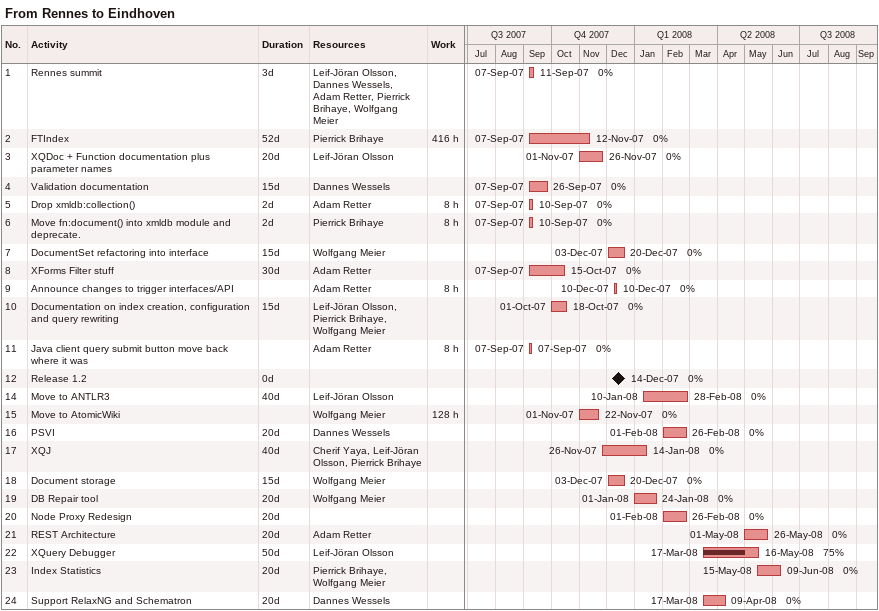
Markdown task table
From Rennes to Eindhoven

| ID | Task | Duration | Start | Finish | Resources | % complete | Work (h) |
|---|---|---|---|---|---|---|---|
| 1 | Rennes summit | 3d | 2007-09-07 | 2007-09-11 | Leif-Jöran Olsson, Dannes Wessels, Adam Retter, Pierrick Brihaye, Wolfgang Meier | 0 |  |
| 2 | FTIndex | 52d | 2007-09-07 | 2007-11-12 | Pierrick Brihaye | 0 | 416 |
| 3 | XQDoc + Function documentation plus parameter names | 20d | 2007-11-01 | 2007-11-26 | Leif-Jöran Olsson | 0 |  |
| 4 | Validation documentation | 15d | 2007-09-07 | 2007-09-26 | Dannes Wessels | 0 |  |
| 5 | Drop xmldb:collection() | 2d | 2007-09-07 | 2007-09-10 | Adam Retter | 0 | 8 |
| 6 | Move fn:document() into xmldb module and deprecate. | 2d | 2007-09-07 | 2007-09-10 | Pierrick Brihaye | 0 | 8 |
| 7 | DocumentSet refactoring into interface | 15d | 2007-12-03 | 2007-12-20 | Wolfgang Meier | 0 |  |
| 8 | XForms Filter stuff | 30d | 2007-09-07 | 2007-10-15 | Adam Retter | 0 |  |
| 9 | Announce changes to trigger interfaces/API |  | 2007-12-10 | 2007-12-10 | Adam Retter | 0 | 8 |
| 10 | Documentation on index creation, configuration and query rewriting | 15d | 2007-10-01 | 2007-10-18 | Leif-Jöran Olsson, Pierrick Brihaye, Wolfgang Meier | 0 |  |
| 11 | Java client query submit button move back where it was |  | 2007-09-07 | 2007-09-07 | Adam Retter | 0 | 8 |
| 12 | Release 1.2 | 0d | 2007-12-14 | 2007-12-14 |  | 0 |  |
| 14 | Move to ANTLR3 | 40d | 2008-01-10 | 2008-02-28 | Leif-Jöran Olsson | 0 |  |
| 15 | Move to AtomicWiki |  | 2007-11-01 | 2007-11-22 | Wolfgang Meier | 0 | 128 |
| 16 | PSVI | 20d | 2008-02-01 | 2008-02-26 | Dannes Wessels | 0 |  |
| 17 | XQJ | 40d | 2007-11-26 | 2008-01-14 | Cherif Yaya, Leif-Jöran Olsson, Pierrick Brihaye | 0 |  |
| 18 | Document storage | 15d | 2007-12-03 | 2007-12-20 | Wolfgang Meier | 0 |  |
| 19 | DB Repair tool | 20d | 2008-01-01 | 2008-01-24 | Wolfgang Meier | 0 |  |
| 20 | Node Proxy Redesign | 20d | 2008-02-01 | 2008-02-26 |  | 0 |  |
| 21 | REST Architecture | 20d | 2008-05-01 | 2008-05-26 | Adam Retter | 0 |  |
| 22 | XQuery Debugger | 50d | 2008-03-17 | 2008-05-16 | Leif-Jöran Olsson | 75 |  |
| 23 | Index Statistics | 20d | 2008-05-15 | 2008-06-09 | Pierrick Brihaye, Wolfgang Meier | 0 |  |
| 24 | Support RelaxNG and Schematron | 20d | 2008-03-17 | 2008-04-09 | Dannes Wessels | 0 |  |
